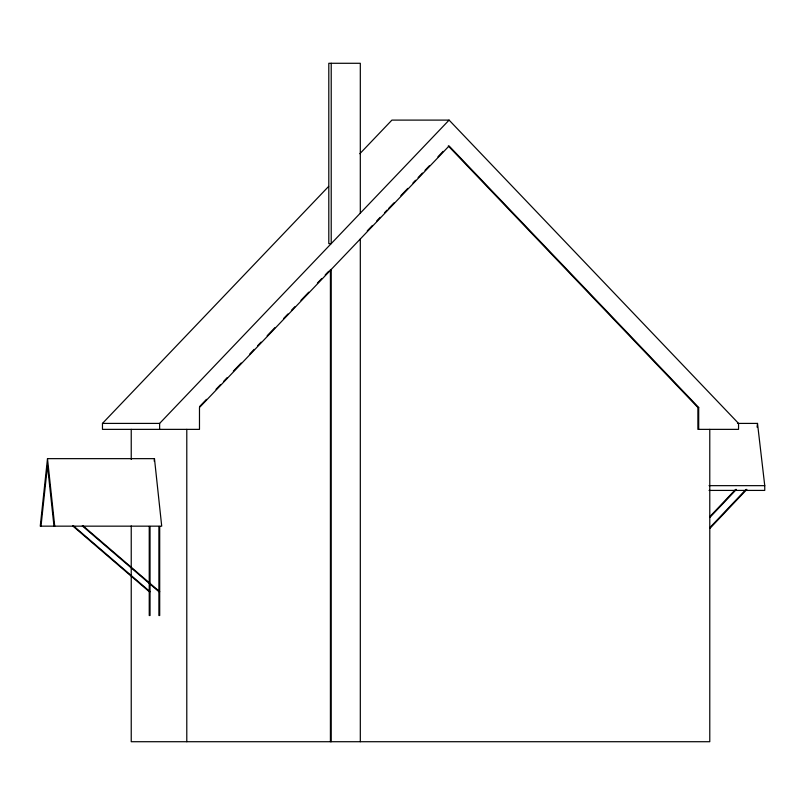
<?xml version="1.0" encoding="UTF-8"?>
<svg xmlns="http://www.w3.org/2000/svg" width="805" height="805" viewBox="0 0 805 805"><rect width="100%" height="100%" fill="white"/><g stroke="black" fill="none" stroke-linecap="round" stroke-linejoin="round"><path stroke-width="1.21" d="M47.495 458.649L40.25 526.158L161.714 526.158L154.469 458.649L47.495 458.649L54.74 526.158M41.005 526.158L47.495 465.693L53.985 526.158M154.198 461.154L154.469 458.649M757.072 427.143L757.505 423.41L737.481 423.41M709.879 516.599L735.639 489.39M709.819 517.504L736.444 489.39M709.99 527.486L746.064 489.39M709.94 528.392L746.869 489.39M698.7 429.367L698.7 407.501L449.089 145.957L199.479 407.501L199.479 429.367L102.466 429.367L102.466 423.41L328.651 186.398M359.855 153.705L391.914 120.106L449.089 120.106L738.547 423.41L738.547 429.367L697.885 429.367L697.885 407.501L448.284 145.957M159.631 429.367L159.631 423.41L449.089 120.106M199.549 406.595L206.483 399.33M216.012 389.338L220.349 384.8M223.81 381.168L227.282 377.535M233.339 371.175L241.148 363.005M249.812 353.928L254.149 349.38M257.61 345.748L261.082 342.115M267.139 335.766L274.948 327.595M283.612 318.508L287.938 313.97M291.41 310.338L294.872 306.705M300.939 300.346L308.738 292.175M317.412 283.088L321.738 278.55M325.21 274.918L328.671 271.285M367.261 230.854L372.433 225.43M376.74 220.922L380.191 217.31M384.498 212.792L387.084 210.085M388.805 208.274L393.977 202.86M400.88 195.625L407.773 188.4M412.945 182.987L415.531 180.28M418.117 177.563L422.424 173.055M425.01 170.338L429.317 165.82M437.94 156.794L443.112 151.37M697.885 407.501L698.7 407.501M102.466 423.41L159.631 423.41M709.044 485.657L764.75 485.657L764.75 490.416L709.044 490.416M83.126 525.886L159.702 591.685L158.897 591.685L82.281 525.886M73.456 525.886L150.042 591.685L149.237 591.685L72.651 525.886M757.505 423.41L764.75 485.657M709.779 429.367L709.779 741.717L131.235 741.717L131.235 525.957M360.308 213.134L360.308 63.283L328.802 63.283L328.802 243.623L331.217 243.623L331.217 63.283M360.308 238.984L360.308 741.717M331.217 269.474L331.217 741.717M330.412 269.474L330.412 741.717M186.79 429.367L186.79 741.717M159.702 526.47L159.702 615.513L158.897 615.513L158.897 526.47M150.042 526.47L150.042 615.513L149.237 615.513L149.237 526.47M131.235 429.367L131.235 459.474"/></g></svg>
